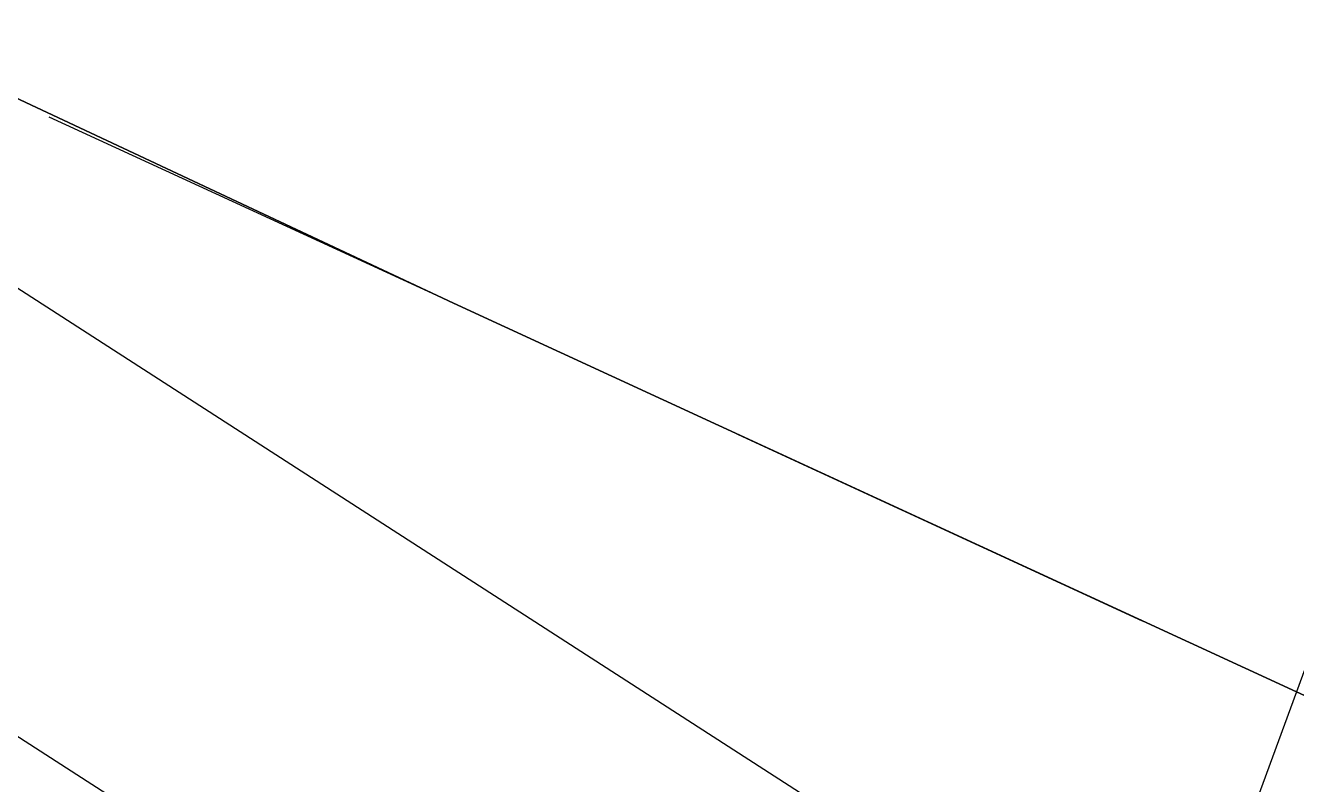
# Model space of a CAD drawing. Header units: metres. Extents: x -2743 to 126, y 13385 to 13916.
# Drawn here: x -1879.181 to -1877.158, y 13632.695 to 13633.904 of the extents above; entities that cross this region are included whole.
import ezdxf

# ---------------------------------------------------------------- set-up
doc = ezdxf.new("R2010")
doc.units = ezdxf.units.M
for name, color, linetype in [('link-улица Берзарина_Покрытия — Новые$0$ДВ_ПП_Тип6_У_ТР_3м за счет Газона', 7, 'Continuous'), ('output[1-12]_3_ДЖКХ-24_03233tp$0$Топографические объекты', 7, 'Continuous'), ('output[1-12]_3_ДЖКХ-24_03233up$0$Кабель электрический', 7, 'Continuous')]:
    doc.layers.add(name, color=color, linetype=linetype)

msp = doc.modelspace()

# ---------------------------------------------------------------- linework, layer by layer
at = {"layer": 'link-улица Берзарина_Покрытия — Новые$0$ДВ_ПП_Тип6_У_ТР_3м за счет Газона'}
for points in [[(-1869.9451, 13630.8186), (-1866.5094, 13629.3314), (-1863.059, 13627.8784), (-1863.2721, 13626.9731), (-1869.6948, 13629.4805), (-1870.8284, 13629.923), (-1871.9176, 13630.4253), (-1873.6577, 13631.2279), (-1876.306, 13632.4492), (-1877.1582, 13632.8422), (-1878.5002, 13633.4611), (-1881.328, 13634.7896), (-1883.0036, 13635.5997), (-1886.7665, 13637.4189), (-1886.829, 13637.4491), (-1886.3773, 13638.505), (-1883.988, 13637.3271), (-1881.5906, 13636.1661), (-1879.185, 13635.022), (-1876.7714, 13633.895), (-1873.3658, 13632.3398), (-1869.9451, 13630.8186)], [(-1873.6577, 13631.2279), (-1871.9176, 13630.4253), (-1870.8284, 13629.923), (-1869.6948, 13629.4805), (-1863.2721, 13626.9731), (-1863.6049, 13625.9673), (-1863.8051, 13625.4813), (-1867.2854, 13626.9445), (-1870.7509, 13628.4422), (-1874.2013, 13629.9743), (-1877.6364, 13631.5406), (-1880.0802, 13632.6802), (-1882.5159, 13633.8372), (-1884.9433, 13635.0114), (-1887.3623, 13636.2028), (-1886.829, 13637.4491), (-1883.0036, 13635.5997), (-1881.328, 13634.7896), (-1878.5002, 13633.4611), (-1877.1582, 13632.8422), (-1876.306, 13632.4492), (-1873.6577, 13631.2279)]]:
    msp.add_lwpolyline(points, close=True, dxfattribs=at)
for points in [[(-1876.7714, 13633.895), (-1877.1582, 13632.8422)], [(-1877.1582, 13632.8422), (-1877.6364, 13631.5406)]]:
    msp.add_lwpolyline(points, dxfattribs=at)
at = {"layer": 'output[1-12]_3_ДЖКХ-24_03233tp$0$Топографические объекты'}
for points in [[(-1878.5002, 13633.4611), (-1879.1433, 13633.7576)], [(-1877.4031, 13632.9551), (-1878.0461, 13633.2517)]]:
    msp.add_lwpolyline(points, dxfattribs=at)
at = {"layer": 'output[1-12]_3_ДЖКХ-24_03233up$0$Кабель электрический'}
for points in [[(-1877.0831, 13632.1231), (-1880.3458, 13634.2284)], [(-1877.3584, 13631.5867), (-1880.6545, 13633.7135)]]:
    msp.add_lwpolyline(points, dxfattribs=at)

doc.saveas('drawing.dxf')
